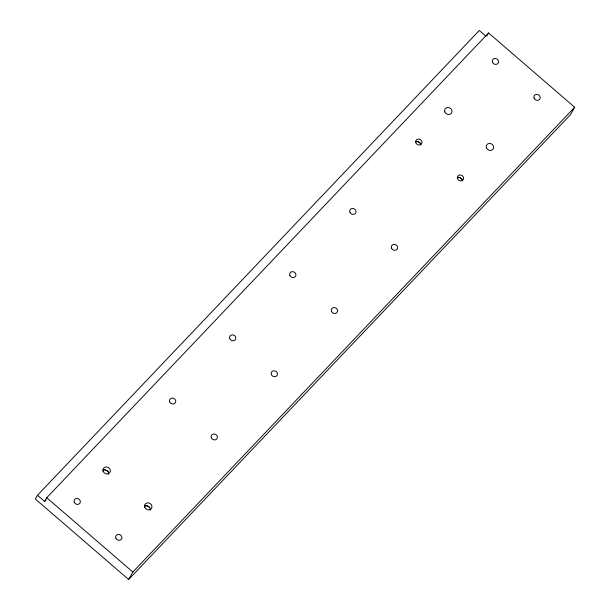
<?xml version="1.0" encoding="UTF-8"?>
<svg xmlns="http://www.w3.org/2000/svg" width="610" height="610" viewBox="0 0 610 610"><rect width="100%" height="100%" fill="white"/><g stroke="black" fill="none" stroke-linecap="round" stroke-linejoin="round"><path stroke-width="0.91" d="M37.462 495.274L35.342 499.011L128.611 579.5L570.419 114.726L574.658 107.253L488.564 32.955L46.756 497.737L44.637 501.466L37.462 495.274L479.269 30.5L485.728 36.074M128.611 579.5L132.85 572.035L574.658 107.253M486.864 35.944L488.564 32.955M44.637 501.466L45.948 500.086M46.756 497.737L132.85 572.035M145.531 505.37A9.524 8.502 29.6 0 1 149.907 507.634M103.921 469.456A9.524 8.502 29.6 0 1 108.298 471.721M416.92 141.245A9.524 8.502 29.6 0 1 420.503 143.281M458.529 177.152A9.524 8.502 29.6 0 1 462.121 179.195M102.785 470.409A3.812 3.401 29.6 0 1 106.91 470.661A3.812 3.401 29.6 0 1 108.61 474.344M144.402 506.315A3.812 3.401 29.6 0 1 148.527 506.575A3.812 3.401 29.6 0 1 150.228 510.257M415.852 141.611A3.812 3.401 29.6 0 1 420.854 144.997M457.462 177.525A3.812 3.401 29.6 0 1 462.471 180.911M103.174 471.362A3.812 3.401 29.6 0 0 109.518 472.933A3.812 3.401 29.6 0 0 107.253 467.069A3.812 3.401 29.6 0 0 103.174 471.362M144.783 507.276A3.812 3.401 29.6 0 0 151.127 508.839A3.812 3.401 29.6 0 0 148.863 502.983A3.812 3.401 29.6 0 0 144.783 507.276M534.093 98.134A3.241 2.89 29.6 0 0 539.492 99.468A3.241 2.89 29.6 0 0 537.562 94.481A3.241 2.89 29.6 0 0 534.093 98.134M492.483 62.22A3.241 2.89 29.6 0 0 497.874 63.554A3.241 2.89 29.6 0 0 495.953 58.575A3.241 2.89 29.6 0 0 492.483 62.22M391.536 248.102A3.241 2.89 29.6 0 0 396.935 249.437A3.241 2.89 29.6 0 0 395.005 244.45A3.241 2.89 29.6 0 0 391.536 248.102M349.926 212.188A3.241 2.89 29.6 0 0 355.317 213.523A3.241 2.89 29.6 0 0 353.396 208.544A3.241 2.89 29.6 0 0 349.926 212.188M331.451 311.313A3.241 2.89 29.6 0 0 336.85 312.648A3.241 2.89 29.6 0 0 334.921 307.661A3.241 2.89 29.6 0 0 331.451 311.313M289.841 275.4A3.241 2.89 29.6 0 0 295.232 276.734A3.241 2.89 29.6 0 0 293.311 271.747A3.241 2.89 29.6 0 0 289.841 275.4M271.366 374.517A3.241 2.89 29.6 0 0 276.757 375.851A3.241 2.89 29.6 0 0 274.835 370.872A3.241 2.89 29.6 0 0 271.366 374.517M229.756 338.611A3.241 2.89 29.6 0 0 235.147 339.945A3.241 2.89 29.6 0 0 233.226 334.959A3.241 2.89 29.6 0 0 229.756 338.611M74.237 502.213A3.241 2.89 29.6 0 0 79.635 503.547A3.241 2.89 29.6 0 0 77.706 498.561A3.241 2.89 29.6 0 0 74.237 502.213M115.854 538.119A3.241 2.89 29.6 0 0 121.245 539.453A3.241 2.89 29.6 0 0 119.324 534.474A3.241 2.89 29.6 0 0 115.854 538.119M211.281 437.728A3.241 2.89 29.6 0 0 216.672 439.063A3.241 2.89 29.6 0 0 214.75 434.084A3.241 2.89 29.6 0 0 211.281 437.728M169.672 401.822A3.241 2.89 29.6 0 0 175.062 403.157A3.241 2.89 29.6 0 0 173.141 398.17A3.241 2.89 29.6 0 0 169.672 401.822M457.515 178.692A3.241 2.89 29.6 0 0 462.906 180.026A3.241 2.89 29.6 0 0 460.985 175.047A3.241 2.89 29.6 0 0 457.515 178.692M415.898 142.786A3.241 2.89 29.6 0 0 421.296 144.12A3.241 2.89 29.6 0 0 419.367 139.133A3.241 2.89 29.6 0 0 415.898 142.786M486.445 147.849A3.812 3.401 29.6 0 0 492.796 149.412A3.812 3.401 29.6 0 0 490.531 143.556A3.812 3.401 29.6 0 0 486.445 147.849M444.835 111.935A3.812 3.401 29.6 0 0 451.179 113.506A3.812 3.401 29.6 0 0 448.914 107.642A3.812 3.401 29.6 0 0 444.835 111.935"/></g></svg>
